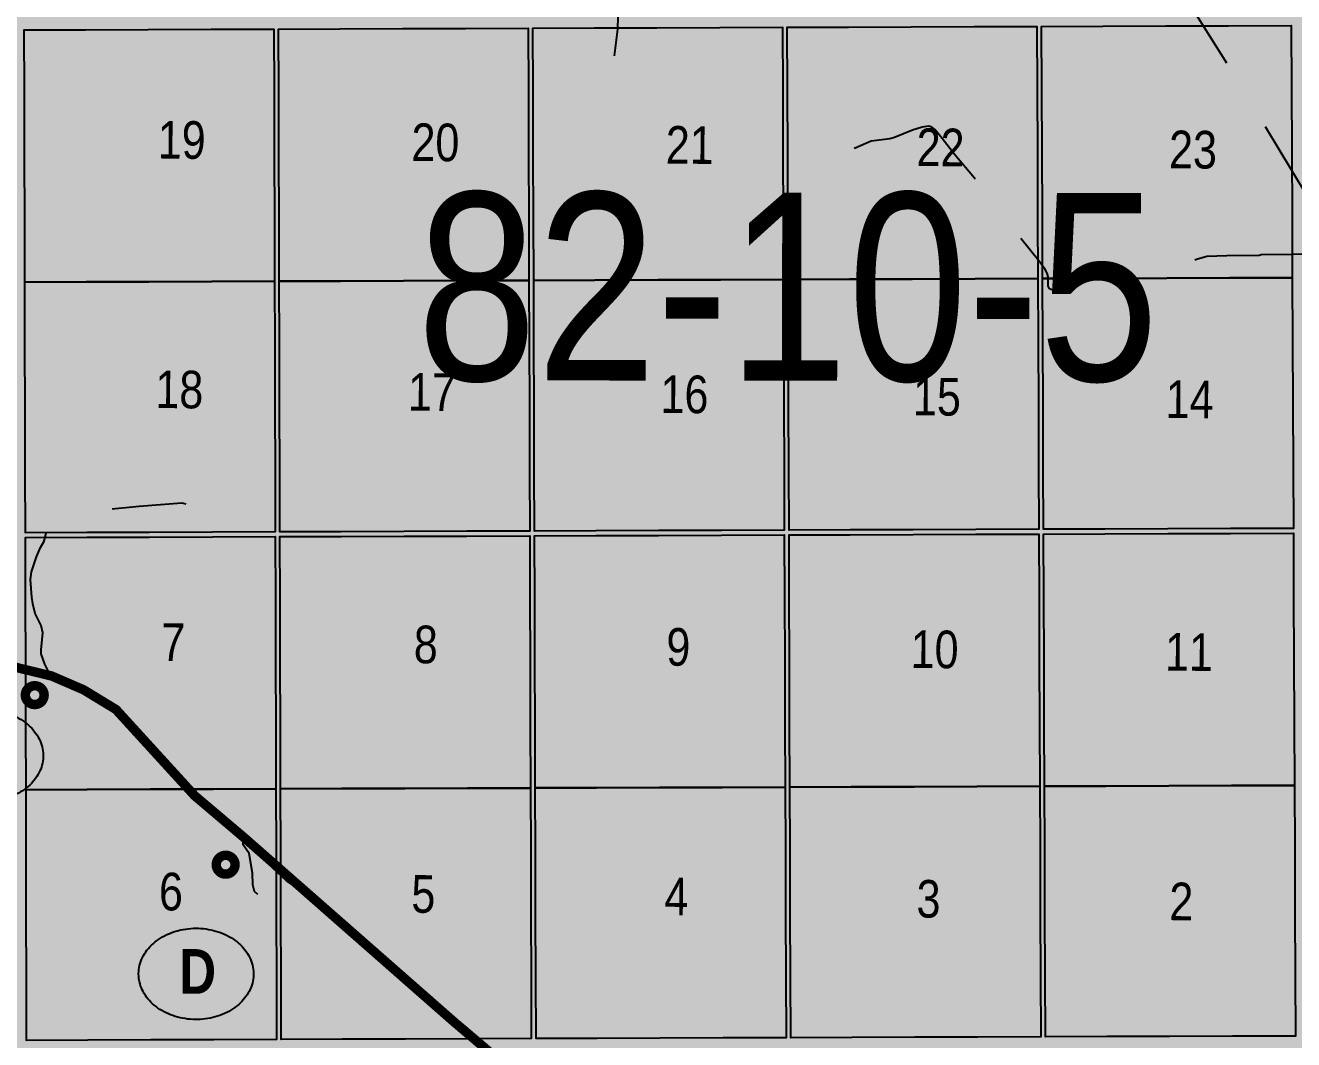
# Model space of a CAD drawing. Extents: x 560272 to 568164, y 6204780 to 6214217.
# Drawn here: x 566211.8 to 566481, y 6210021.9 to 6210237.2 of the extents above; entities that cross this region are included whole.
import ezdxf
from ezdxf.enums import TextEntityAlignment as Align

# ---------------------------------------------------------------- set-up
doc = ezdxf.new("R2010")
doc.units = 0
doc.header["$LTSCALE"] = 5
doc.linetypes.add('DASHED2', pattern=[9.525, 6.35, -3.175])
for name, color, linetype in [('CG-NOTES', 7, 'Continuous'), ('Quarters', 8, 'Continuous'), ('RoadSeg', 57, 'DASHED2'), ('ROUTE-MAP-ROUTE', 90, 'Continuous'), ('T-WATER-H', 133, 'Continuous')]:
    doc.layers.add(name, color=color, linetype=linetype)
doc.layers.add('ROUTE-MAP-BACKGROUND-H', color=7, linetype='Continuous', true_color=0xf0ebff)
doc.styles.add('120', font='ARIALN.TTF', dxfattribs={"height": 13})
doc.styles.add('BOLD', font='ARIALNB.TTF')

# ---------------------------------------------------------------- blocks, each defined once
blk = doc.blocks.new('AA')
at = {"const_width": 4}
blk.add_lwpolyline([(-1, 0, 1), (1, 0, 1)], format="xyb", close=True, dxfattribs=at)
blk.add_circle((0, 0), 2)
blk = doc.blocks.new('Route_Letters')
h = blk.add_hatch(color=255)
h.dxf.hatch_style = 1
edge = h.paths.add_edge_path()
edge.add_ellipse((-0.12, 0.46), major_axis=(-11.97, 0), ratio=0.789318, start_angle=0, end_angle=360)
at = {"color": 5}
blk.add_open_spline([(-12.34, 0.46), (-12.34, -0.25), (-12.24, -0.97), (-11.72, -2.79), (-11.14, -3.88), (-9.56, -5.81), (-8.54, -6.66), (-6.22, -8.02), (-4.9, -8.54), (-2.12, -9.17), (-0.66, -9.3), (2.22, -9.13), (3.64, -8.84), (6.27, -7.89), (7.48, -7.22), (9.54, -5.6), (10.38, -4.64), (11.6, -2.54), (11.97, -1.4), (12.18, 0.91), (12.02, 2.08), (11.2, 4.3), (10.54, 5.35), (8.8, 7.2), (7.72, 7.99), (5.29, 9.24), (3.93, 9.68), (1.11, 10.18), (-0.35, 10.23), (-3.22, 9.91), (-4.61, 9.55), (-7.16, 8.47), (-8.32, 7.75), (-10.24, 6.02), (-11, 5.02), (-12.05, 2.86), (-12.32, 1.7), (-12.34, 0.52), (-12.34, 0.49), (-12.34, 0.46)], degree=3, knots=[0, 0, 0, 0, 0.219529, 0.219529, 0.575727, 0.575727, 0.931924, 0.931924, 1.288121, 1.288121, 1.644318, 1.644318, 2.000515, 2.000515, 2.356712, 2.356712, 2.712909, 2.712909, 3.069107, 3.069107, 3.425304, 3.425304, 3.781501, 3.781501, 4.137698, 4.137698, 4.493895, 4.493895, 4.850092, 4.850092, 5.20629, 5.20629, 5.562487, 5.562487, 5.918684, 5.918684, 6.274881, 6.274881, 6.283185, 6.283185, 6.283185, 6.283185], dxfattribs=at)
at = {"color": 14, "style": 'BOLD'}
blk.add_attdef('A', text='', height=9.5, dxfattribs=at).set_placement((0.22, 0.98), align=Align.MIDDLE)

msp = doc.modelspace()

# ---------------------------------------------------------------- hatches: boundary and pattern name
at = {"layer": 'ROUTE-MAP-BACKGROUND-H'}
h = msp.add_hatch(color=256, dxfattribs=at)
h.dxf.hatch_style = 1
h.paths.add_polyline_path([(565237.99, 6210345.866), (566535.85, 6210345.729), (566539.103, 6209697.377), (565234.412, 6209697.744)])
at = {"layer": 'T-WATER-H'}
h = msp.add_hatch(color=256, dxfattribs=at)
h.dxf.hatch_style = 1
h.paths.add_polyline_path([(566228.07, 6210236.281), (566228.593, 6210235.906), (566229.413, 6210235.293), (566229.934, 6210234.718), (566231.082, 6210233.866), (566231.313, 6210233.762), (566231.774, 6210233.554), (566232.955, 6210232.701), (566233.417, 6210232.493), (566234.297, 6210231.579), (566234.882, 6210230.837), (566235.567, 6210230.126), (566235.989, 6210229.586), (566236.829, 6210228.307), (566236.919, 6210227.774), (566237.047, 6210227.505), (566237.172, 6210227.038), (566237.222, 6210226.172), (566237.4, 6210225.005), (566237.852, 6210223.722), (566238.095, 6210223.031), (566238.258, 6210222.862), (566238.448, 6210222.393), (566238.868, 6210221.72), (566239.353, 6210220.98), (566239.598, 6210219.845), (566239.818, 6210219.176), (566239.841, 6210218.611), (566239.706, 6210216.718), (566239.459, 6210215.747), (566239.337, 6210215.483), (566238.871, 6210214.476), (566238.564, 6210214.049), (566237.877, 6210213.532), (566237.05, 6210213.08), (566236.519, 6210213.09), (566235.295, 6210213.412), (566233.932, 6210213.437), (566233.463, 6210213.246), (566232.231, 6210213.136), (566231.794, 6210212.878), (566230.782, 6210212.066), (566230.001, 6210211.183), (566229.349, 6210210.098), (566228.98, 6210209.522), (566227.845, 6210207.865), (566227.67, 6210207.37), (566226.852, 6210206.288), (566226.278, 6210205.833), (566225.574, 6210205.513), (566225.068, 6210205.124), (566224.862, 6210204.762), (566223.216, 6210203.828), (566222.75, 6210203.77), (566222.352, 6210203.844), (566221.991, 6210204.084), (566221.73, 6210204.355), (566221.334, 6210204.495), (566218.967, 6210204.173), (566218.237, 6210204.22), (566217.939, 6210204.292), (566217.638, 6210204.164), (566217.467, 6210203.935), (566217.397, 6210203.737), (566217.239, 6210202.41), (566217.396, 6210201.875), (566218.076, 6210200.898), (566218.271, 6210200.695), (566218.529, 6210200.258), (566218.623, 6210199.957), (566218.582, 6210199.526), (566218.668, 6210198.793), (566220.726, 6210196.827), (566221.66, 6210195.214), (566222.153, 6210193.11), (566222.16, 6210191.714), (566221.895, 6210189.923), (566221.402, 6210188.47), (566221.364, 6210188.205), (566221.026, 6210187.912), (566220.92, 6210187.581), (566221.274, 6210186.943), (566221.336, 6210186.676), (566221.3, 6210186.544), (566220.549, 6210185.494), (566219.472, 6210184.782), (566218.931, 6210184.26), (566218.608, 6210182.97), (566218.437, 6210182.74), (566218.369, 6210182.723), (566216.567, 6210182.276), (566214.96, 6210181.641), (566213.393, 6210181.437), (566212.428, 6210181.389), (566211.618, 6210181.458), (566211.433, 6210181.474), (566211.032, 6210181.381), (566210.898, 6210181.317), (566210.883, 6210180.486), (566211.322, 6210179.115), (566211.624, 6210178.692), (566211.97, 6210178.206), (566211.965, 6210177.907), (566212.477, 6210176.833), (566212.428, 6210176.003), (566212.289, 6210175.64), (566211.847, 6210175.15), (566211.632, 6210175.019), (566211.209, 6210174.762), (566210.941, 6210174.668), (566210.63, 6210174.657), (566209.644, 6210174.625), (566209.574, 6210174.46), (566209.829, 6210173.89), (566210.475, 6210172.848), (566210.634, 6210172.535), (566211.311, 6210171.303), (566211.434, 6210170.769), (566211.643, 6210170.464), (566211.757, 6210170.298), (566212.105, 6210169.327), (566212.396, 6210168.889), (566212.677, 6210167.887), (566212.996, 6210167.183), (566214.479, 6210164.662), (566214.733, 6210164.059), (566214.695, 6210163.794), (566214.627, 6210163.695), (566213.988, 6210163.308), (566213.577, 6210162.651), (566212.387, 6210161.21), (566211.666, 6210160.112), (566211.563, 6210159.796), (566211.589, 6210159.397), (566211.668, 6210159.254), (566211.814, 6210158.993), (566212.499, 6210158.283), (566212.725, 6210157.946), (566212.715, 6210157.381), (566212.576, 6210157.084), (566212.168, 6210156.56), (566211.899, 6210156.399), (566211.675, 6210156.222), (566211.325, 6210155.944), (566211.025, 6210155.883), (566210.672, 6210156.09), (566209.282, 6210156.913), (566207.773, 6210158.004), (566207.054, 6210158.683), (566206.96, 6210158.984), (566206.976, 6210159.814), (566206.819, 6210160.316), (566206.3, 6210161.024), (566205.709, 6210161.434), (566204.586, 6210161.82), (566203.923, 6210161.899), (566203.351, 6210161.544), (566203.148, 6210161.348), (566203.076, 6210161.083), (566203.098, 6210160.451), (566203.314, 6210159.55), (566203.63, 6210158.646), (566203.791, 6210158.377), (566204.679, 6210157.895), (566205.499, 6210157.249), (566205.796, 6210157.143), (566206.349, 6210156.502), (566206.374, 6210156.069), (566206.384, 6210155.928), (566206.401, 6210155.703), (566206.814, 6210154.698), (566207.031, 6210153.829), (566207.551, 6210153.188), (566208.144, 6210152.911), (566208.94, 6210152.83), (566209.607, 6210152.917), (566210.147, 6210153.34), (566210.448, 6210153.467), (566210.678, 6210153.488), (566210.748, 6210153.495), (566211.37, 6210152.984), (566211.683, 6210152.616), (566212.086, 6210152.173), (566212.059, 6210150.678), (566211.689, 6210150.102), (566211.511, 6210149.824), (566211.21, 6210149.763), (566210.686, 6210149.905), (566209.651, 6210149.925), (566208.368, 6210148.851), (566208.057, 6210148.225), (566207.555, 6210148.035), (566207.454, 6210147.937), (566207.415, 6210147.672), (566207.247, 6210147.542), (566205.881, 6210147.401), (566204.615, 6210147.258), (566200.591, 6210147.167), (566199.655, 6210146.885), (566199.516, 6210146.522), (566199.078, 6210146.231), (566198.642, 6210146.039), (566198.111, 6210146.049), (566197.876, 6210145.954), (566197.674, 6210145.791), (566197.671, 6210145.625), (566197.765, 6210145.357), (566198.157, 6210144.951), (566199.246, 6210144.532), (566199.443, 6210144.396), (566199.506, 6210144.195), (566199.501, 6210143.962), (566199.628, 6210143.627), (566199.951, 6210143.09), (566200.002, 6210142.291), (566199.347, 6210141.04), (566198.976, 6210140.747), (566198.307, 6210140.527), (566198.138, 6210140.364), (566198, 6210140.1), (566197.915, 6210139.105), (566197.933, 6210138.24), (566197.862, 6210138.009), (566197.885, 6210137.476), (566198.014, 6210137.274), (566198.077, 6210137.041), (566198.072, 6210136.775), (566198.329, 6210136.305), (566198.774, 6210135.199), (566199.649, 6210133.986), (566199.935, 6210133.283), (566200.021, 6210132.55), (566200.278, 6210132.046), (566200.99, 6210131.003), (566201.67, 6210130.059), (566201.934, 6210129.921), (566202.332, 6210129.881), (566202.746, 6210129.496), (566202.917, 6210129.139), (566203.012, 6210128.493), (566203.045, 6210127.108), (566202.398, 6210124.461), (566201.886, 6210123.739), (566200.908, 6210123.026), (566200.573, 6210122.866), (566200.173, 6210122.806), (566199.143, 6210122.859), (566198.618, 6210123.234), (566198.196, 6210123.741), (566198.036, 6210124.076), (566197.975, 6210124.376), (566197.929, 6210125.508), (566197.671, 6210125.911), (566197.476, 6210126.148), (566196.985, 6210126.556), (566196.175, 6210127.734), (566195.913, 6210127.938), (566195.35, 6210128.049), (566194.518, 6210127.998), (566194.25, 6210127.87), (566194.046, 6210127.607), (566193.412, 6210127.486), (566192.939, 6210127.096), (566192.53, 6210126.572), (566192.321, 6210126.01), (566192.05, 6210125.783), (566191.146, 6210125.434), (566190.641, 6210125.044), (566190.373, 6210124.949), (566190.077, 6210125.154), (566189.655, 6210125.661), (566189.495, 6210126.029), (566189.468, 6210126.329), (566189.373, 6210126.597), (566188.985, 6210127.169), (566188.527, 6210127.61), (566188.108, 6210128.282), (566187.936, 6210128.47), (566187.489, 6210128.959), (566187.259, 6210129.129), (566186.697, 6210129.306), (566186.028, 6210129.086), (566185.031, 6210129.104), (566184.735, 6210129.243), (566184.54, 6210129.468), (566184.182, 6210129.884), (566184.052, 6210130.003), (566184.046, 6210130.008), (566183.395, 6210130.497), (566183.167, 6210130.734), (566182.945, 6210131.304), (566182.884, 6210131.604), (566182.562, 6210132.175), (566182.073, 6210132.683), (566181.855, 6210133.485), (566181.861, 6210133.817), (566181.767, 6210134.118), (566181.377, 6210134.591), (566180.364, 6210135.573), (566179.879, 6210136.28), (566179.129, 6210137.059), (566178.079, 6210137.843), (566176.334, 6210138.74), (566175.378, 6210139.156), (566174.622, 6210139.602), (566173.302, 6210140.126), (566172.903, 6210140.133), (566172.236, 6210140.012), (566171.271, 6210139.997), (566170.941, 6210140.103), (566170.576, 6210140.176), (566169.845, 6210140.189), (566169.31, 6210140.033), (566169.075, 6210139.871), (566168.54, 6210139.715), (566168.307, 6210139.719), (566167.882, 6210140.093), (566167.389, 6210140.401), (566167.03, 6210140.773), (566166.734, 6210140.945), (566166.138, 6210141.056), (566165.347, 6210141.403), (566164.758, 6210141.945), (566164.161, 6210142.023), (566163.065, 6210142.043), (566162.831, 6210141.981), (566162.694, 6210141.784), (566162.689, 6210141.485), (566163.331, 6210140.276), (566163.61, 6210139.174), (566163.549, 6210137.679), (566163.437, 6210137.016), (566163.126, 6210136.39), (566162.684, 6210135.867), (566161.875, 6210135.283), (566161.639, 6210135.088), (566161.469, 6210134.859), (566160.39, 6210134.047), (566159.881, 6210133.525), (566159.545, 6210133.298), (566159.409, 6210133.135), (566158.767, 6210132.581), (566158.258, 6210132.026), (566157.691, 6210131.629), (566157.249, 6210131.379), (566157.012, 6210131.151), (566156.907, 6210130.887), (566156.69, 6210130.655), (566156.13, 6210130.236), (566155.869, 6210129.424), (566155.74, 6210128.914), (566155.935, 6210128.678), (566156.256, 6210128.421), (566156.695, 6210128.071), (566156.787, 6210127.997), (566157.01, 6210127.461), (566157.037, 6210127.161), (566156.697, 6210126.591), (566156.488, 6210126.241), (566156.395, 6210124.78), (566156.099, 6210124.951), (566156.072, 6210125.284), (566155.975, 6210125.452), (566155.951, 6210125.951), (566156.023, 6210126.216), (566156.33, 6210126.642), (566156.334, 6210126.875), (566155.746, 6210127.451), (566155.184, 6210127.594), (566154.592, 6210127.971), (566154.398, 6210128.241), (566154.339, 6210128.419), (566154.015, 6210129.422), (566153.991, 6210129.611), (566154.168, 6210130.173), (566154.305, 6210130.403), (566154.447, 6210130.899), (566154.682, 6210131.028), (566155.813, 6210131.04), (566156.348, 6210131.23), (566156.688, 6210131.598), (566157.689, 6210132.632), (566158.487, 6210133.617), (566159.264, 6210134.268), (566159.573, 6210134.794), (566159.981, 6210135.285), (566160.651, 6210135.572), (566161.19, 6210135.994), (566161.362, 6210136.257), (566161.951, 6210137.543), (566162.024, 6210137.907), (566161.759, 6210139.773), (566161.631, 6210140.008), (566160.619, 6210141.024), (566160.3, 6210141.762), (566160.147, 6210142.463), (566159.769, 6210143.6), (566159.856, 6210144.729), (566160.069, 6210145.456), (566160.485, 6210146.346), (566160.836, 6210147.37), (566161.282, 6210148.093), (566161.593, 6210148.752), (566162.02, 6210150.241), (566162.47, 6210151.196), (566162.685, 6210152.057), (566163.232, 6210152.878), (566163.682, 6210153.833), (566164.366, 6210154.885), (566164.57, 6210155.114), (566164.914, 6210155.706), (566165.079, 6210155.865), (566165.32, 6210156.097), (566165.763, 6210156.687), (566165.902, 6210157.017), (566166.173, 6210157.278), (566166.744, 6210157.633), (566168.607, 6210159.494), (566169.015, 6210159.985), (566169.523, 6210160.441), (566170.495, 6210160.889), (566170.827, 6210160.882), (566171.129, 6210161.043), (566171.4, 6210161.271), (566172.894, 6210163.005), (566173.239, 6210163.664), (566173.49, 6210164.623), (566174.073, 6210165.61), (566174.221, 6210166.438), (566174.499, 6210167.064), (566175.146, 6210167.917), (566175.586, 6210168.308), (566175.928, 6210168.866), (566176.21, 6210169.692), (566176.684, 6210170.182), (566177.258, 6210170.67), (566178.264, 6210171.117), (566178.869, 6210171.472), (566180.108, 6210171.947), (566180.906, 6210171.966), (566182.826, 6210171.531), (566183.784, 6210171.214), (566183.96, 6210171.233), (566184.755, 6210171.562), (566184.985, 6210171.458), (566185.284, 6210171.419), (566185.585, 6210171.513), (566185.822, 6210171.742), (566186.038, 6210172.635), (566186.964, 6210174.181), (566186.971, 6210174.579), (566187.042, 6210174.811), (566187.512, 6210175.068), (566188.052, 6210175.49), (566188.893, 6210176.04), (566189.367, 6210176.497), (566189.939, 6210176.852), (566190.921, 6210177.831), (566191.197, 6210178.358), (566191.842, 6210179.11), (566192.184, 6210179.636), (566192.521, 6210179.862), (566193.59, 6210180.142), (566194.322, 6210180.161), (566194.885, 6210180.051), (566195.616, 6210180.038), (566196.448, 6210180.122), (566197.252, 6210180.44), (566198.655, 6210180.813), (566199.492, 6210181.096), (566200.899, 6210181.702), (566201.041, 6210182.165), (566201.494, 6210182.683), (566201.753, 6210182.949), (566202.19, 6210183.207), (566202.966, 6210183.791), (566203.603, 6210184.112), (566204.92, 6210185.218), (566205.59, 6210185.471), (566206.465, 6210186.054), (566207.076, 6210186.74), (566207.615, 6210187.129), (566209.184, 6210187.466), (566209.686, 6210187.689), (566209.931, 6210188.317), (566210.407, 6210188.906), (566210.597, 6210189.029), (566211.599, 6210189.678), (566211.854, 6210189.843), (566212.565, 6210190.562), (566212.668, 6210190.726), (566212.694, 6210192.122), (566212.158, 6210193.694), (566211.588, 6210194.524), (566211.187, 6210195.108), (566210.582, 6210195.678), (566209.782, 6210196.431), (566209.002, 6210197.409), (566208.594, 6210198.68), (566208.308, 6210201.212), (566207.994, 6210202.215), (566207.576, 6210202.988), (566207.617, 6210203.386), (566207.524, 6210203.753), (566207.33, 6210204.056), (566206.146, 6210204.71), (566205.755, 6210205.149), (566205.561, 6210205.452), (566204.937, 6210205.862), (566204.31, 6210206.107), (566203.983, 6210206.412), (566203.065, 6210207.094), (566202.075, 6210207.478), (566201.744, 6210207.584), (566200.825, 6210208.199), (566199.803, 6210208.683), (566199.542, 6210208.921), (566199.211, 6210208.993), (566198.512, 6210208.973), (566197.643, 6210208.723), (566197.377, 6210208.695), (566197.176, 6210208.599), (566197.139, 6210208.433), (566197.302, 6210208.264), (566197.5, 6210208.161), (566197.597, 6210208.026), (566197.462, 6210207.895), (566196.894, 6210207.74), (566196.364, 6210207.849), (566195.894, 6210207.592), (566195.432, 6210207.8), (566194.349, 6210208.552), (566194.118, 6210208.656), (566193.483, 6210208.468), (566192.917, 6210208.412), (566192.653, 6210208.516), (566192.391, 6210208.721), (566192.069, 6210209.259), (566192.043, 6210209.43), (566191.921, 6210210.259), (566191.632, 6210210.796), (566190.553, 6210211.78), (566190.391, 6210212.016), (566190.397, 6210212.348), (566190.778, 6210213.172), (566190.85, 6210213.47), (566190.822, 6210213.736), (566190.278, 6210214.91), (566190.217, 6210215.177), (566190.34, 6210215.634), (566190.356, 6210215.77), (566190.559, 6210215.933), (566190.724, 6210215.863), (566190.839, 6210215.635), (566191.086, 6210215.46), (566191.319, 6210215.456), (566191.418, 6210215.505), (566191.687, 6210215.637), (566192.23, 6210216.4), (566192.737, 6210216.89), (566192.842, 6210217.187), (566193.254, 6210217.877), (566193.292, 6210218.143), (566193.203, 6210218.709), (566193.223, 6210219.773), (566193.009, 6210220.774), (566192.987, 6210221.373), (566193.092, 6210221.703), (566193.099, 6210222.036), (566192.926, 6210223.468), (566192.839, 6210224.168), (566192.454, 6210224.907), (566192.193, 6210225.211), (566192, 6210225.547), (566191.715, 6210226.317), (566191.166, 6210227.158), (566190.782, 6210227.996), (566190.393, 6210228.502), (566190.332, 6210228.802), (566190.51, 6210229.431), (566190.682, 6210229.76), (566190.965, 6210230.685), (566191.203, 6210230.98), (566192.182, 6210231.793), (566192.59, 6210232.251), (566193.098, 6210232.774), (566193.703, 6210233.128), (566194.935, 6210233.238), (566195.638, 6210233.491), (566196.41, 6210233.909), (566196.744, 6210234.003), (566198.385, 6210234.637), (566199.253, 6210234.854), (566200.485, 6210234.964), (566200.948, 6210234.822), (566201.54, 6210234.479), (566201.87, 6210234.34), (566202.235, 6210234.3), (566202.803, 6210234.456), (566203.668, 6210234.473), (566204.168, 6210234.563), (566204.743, 6210235.118), (566205.343, 6210235.206), (566206.215, 6210235.589), (566206.486, 6210235.85), (566206.959, 6210236.215), (566206.991, 6210236.24), (566207.972, 6210237.152), (566208.016, 6210237.22), (566208.143, 6210237.415), (566208.215, 6210237.713), (566208.261, 6210238.377), (566208.167, 6210238.711), (566207.326, 6210239.924), (566207.095, 6210240.028), (566206.828, 6210239.966), (566206.532, 6210240.171), (566206.143, 6210240.677), (566206.017, 6210241.045), (566205.707, 6210242.248), (566205.693, 6210243.312), (566205.8, 6210243.675), (566205.806, 6210244.008), (566205.646, 6210244.343), (566205.552, 6210244.677), (566205.736, 6210245.605), (566205.818, 6210246.467), (566205.692, 6210246.836), (566205.665, 6210247.202), (566205.813, 6210247.997), (566206.16, 6210248.755), (566206.536, 6210249.346), (566207.112, 6210249.934), (566207.72, 6210250.455), (566208.263, 6210251.01), (566208.666, 6210251.235), (566209.205, 6210251.657), (566209.507, 6210251.785), (566209.873, 6210251.811), (566210.24, 6210251.904), (566210.453, 6210252.04), (566210.543, 6210252.098), (566210.874, 6210251.992), (566211.457, 6210251.496), (566211.594, 6210251.38), (566212.705, 6210250.363), (566213.034, 6210250.157), (566214.024, 6210249.773), (566214.552, 6210249.564), (566215.25, 6210249.551), (566215.647, 6210249.477), (566216.174, 6210249.201), (566216.928, 6210248.622), (566219.293, 6210247.082), (566219.916, 6210246.639), (566220.046, 6210246.47), (566220.508, 6210246.262), (566220.737, 6210246.092), (566221.199, 6210245.884), (566221.689, 6210245.409), (566221.911, 6210244.873), (566222.237, 6210244.501), (566222.428, 6210244.032), (566222.944, 6210243.192), (566223.229, 6210242.422), (566223.67, 6210241.117), (566223.928, 6210240.68), (566224.085, 6210240.179), (566224.729, 6210239.036), (566225.117, 6210238.464), (566225.905, 6210237.918), (566226.493, 6210237.408), (566226.673, 6210237.28)])
h = msp.add_hatch(color=256, dxfattribs=at)
h.dxf.hatch_style = 1
h.paths.add_polyline_path([(566344.123, 6210146.637), (566343.981, 6210146.141), (566343.296, 6210145.09), (566342.689, 6210144.602), (566342.253, 6210144.411), (566341.489, 6210144.425), (566340.563, 6210144.675), (566339.938, 6210145.052), (566339.274, 6210145.065), (566338.773, 6210144.974), (566338.335, 6210144.65), (566337.996, 6210144.29), (566337.617, 6210143.599), (566337.502, 6210142.77), (566337.524, 6210142.138), (566337.782, 6210141.701), (566337.905, 6210141.167), (566337.755, 6210140.272), (566337.618, 6210140.042), (566337.415, 6210139.846), (566336.947, 6210139.722), (566335.917, 6210139.741), (566335.59, 6210140.046), (566335.142, 6210140.986), (566335.054, 6210141.586), (566334.803, 6210142.388), (566334.854, 6210143.351), (566334.963, 6210143.848), (566335.135, 6210144.177), (566335.244, 6210144.674), (566336.13, 6210145.854), (566337.173, 6210146.5), (566337.672, 6210146.557), (566337.975, 6210146.751), (566338.612, 6210147.038), (566340.345, 6210147.272), (566340.849, 6210147.562), (566341.261, 6210148.253), (566341.669, 6210148.777), (566341.983, 6210149.536), (566342.129, 6210150.264), (566342.188, 6210151.66), (566342.133, 6210152.259), (566341.937, 6210152.462), (566341.739, 6210152.532), (566341.473, 6210152.537), (566340.606, 6210152.387), (566340.336, 6210152.159), (566340.194, 6210151.696), (566339.994, 6210149.872), (566339.891, 6210149.674), (566339.589, 6210149.547), (566337.328, 6210149.489), (566336.349, 6210148.709), (566335.945, 6210148.417), (566334.675, 6210148.075), (566333.742, 6210147.96), (566329.986, 6210147.963), (566329.09, 6210148.046), (566328.257, 6210147.928), (566327.622, 6210147.74), (566327.185, 6210147.483), (566326.272, 6210146.635), (566325.862, 6210146.044), (566325.086, 6210145.427), (566324.779, 6210145.034), (566324.499, 6210146.036), (566324.383, 6210146.969), (566324.125, 6210147.406), (566322.721, 6210148.762), (566322.429, 6210149.133), (566322.001, 6210149.407), (566321.54, 6210149.615), (566321.147, 6210149.921), (566320.761, 6210150.627), (566320.608, 6210151.328), (566320.627, 6210152.358), (566320.869, 6210152.885), (566321.012, 6210153.415), (566322.205, 6210154.988), (566323.415, 6210156.323), (566323.97, 6210156.95), (566324.916, 6210157.764), (566325.762, 6210158.613), (566326.414, 6210159.698), (566326.556, 6210160.194), (566326.929, 6210160.552), (566327.169, 6210160.98), (566327.316, 6210161.709), (566327.559, 6210162.269), (566328.277, 6210163.32), (566328.784, 6210163.809), (566329.502, 6210164.86), (566330.315, 6210165.676), (566330.456, 6210166.139), (566330.471, 6210166.903), (566330.05, 6210167.542), (566329.864, 6210168.277), (566329.783, 6210169.276), (566329.778, 6210170.772), (566329.988, 6210171.367), (566330.126, 6210171.63), (566330.804, 6210172.316), (566331.241, 6210172.574), (566331.708, 6210172.698), (566332.374, 6210172.719), (566332.575, 6210172.815), (566332.812, 6210173.043), (566333.053, 6210173.504), (566333.35, 6210175.194), (566333.597, 6210175.954), (566333.969, 6210176.313), (566334.707, 6210176.632), (566335.273, 6210176.688), (566335.936, 6210176.609), (566338.019, 6210175.972), (566338.445, 6210175.665), (566339.456, 6210174.616), (566340.765, 6210173.494), (566342.061, 6210173.47), (566342.863, 6210173.688), (566343.161, 6210173.649), (566343.487, 6210173.278), (566344.376, 6210172.829), (566344.708, 6210172.823), (566346.014, 6210173.147), (566346.229, 6210173.192), (566346.497, 6210173.247), (566346.765, 6210173.379), (566347.856, 6210173.915), (566348.056, 6210173.944), (566349.018, 6210173.86), (566349.219, 6210173.923), (566350.199, 6210174.769), (566350.603, 6210175.027), (566351.37, 6210175.179), (566352.101, 6210175.166), (566352.99, 6210174.717), (566353.587, 6210174.606), (566354.493, 6210175.088), (566354.994, 6210175.212), (566355.991, 6210175.193), (566356.222, 6210175.056), (566356.807, 6210174.381), (566358.334, 6210172.424), (566359.203, 6210170.879), (566359.55, 6210169.908), (566359.602, 6210169.109), (566359.39, 6210168.448), (566358.979, 6210167.791), (566358.771, 6210167.33), (566358.224, 6210166.542), (566357.983, 6210166.081), (566357.77, 6210165.353), (566357.659, 6210164.757), (566357.522, 6210164.494), (566357.484, 6210164.262), (566357.347, 6210164.032), (566357.144, 6210163.869), (566356.872, 6210163.508), (566355.561, 6210162.735), (566355.292, 6210162.607), (566354.791, 6210162.483), (566354.484, 6210162.057), (566353.729, 6210160.774), (566353.554, 6210160.279), (566353.079, 6210159.755), (566352.499, 6210158.968), (566351.891, 6210158.481), (566351.188, 6210158.195), (566350.581, 6210157.741), (566350.307, 6210157.313), (566350.303, 6210157.081), (566350.499, 6210156.878), (566351.226, 6210156.665), (566351.526, 6210156.726), (566352.029, 6210156.949), (566352.401, 6210157.308), (566352.871, 6210157.532), (566353.007, 6210157.696), (566353.243, 6210157.858), (566353.679, 6210158.049), (566354.149, 6210158.339), (566355.557, 6210158.945), (566356.058, 6210159.102), (566356.857, 6210159.12), (566357.219, 6210158.947), (566357.579, 6210158.608), (566358.129, 6210157.8), (566358.192, 6210157.6), (566358.17, 6210156.442), (566358.148, 6210155.273), (566358.044, 6210155.009), (566357.464, 6210154.222), (566356.354, 6210153.545), (566354.817, 6210153.108), (566354.412, 6210152.783), (566354.166, 6210152.089), (566353.892, 6210151.662), (566353.657, 6210151.5), (566353.188, 6210151.309), (566352.751, 6210151.051), (566351.383, 6210150.778), (566349.552, 6210150.678), (566348.851, 6210150.525), (566348.147, 6210150.206), (566347.541, 6210149.785), (566347.202, 6210149.425), (566346.808, 6210148.796), (566346.575, 6210148.595), (566346.305, 6210148.391), (566346.094, 6210148.231), (566345.878, 6210148.067), (566345.375, 6210147.844), (566345.14, 6210147.682), (566344.906, 6210147.62), (566344.703, 6210147.457)])
h = msp.add_hatch(color=256, dxfattribs=at)
h.dxf.hatch_style = 1
h.paths.add_polyline_path([(566268.325, 6210114.098), (566269.159, 6210114.249), (566270.436, 6210115.023), (566270.945, 6210115.545), (566271.413, 6210115.736), (566271.649, 6210115.898), (566272.351, 6210116.118), (566272.691, 6210116.51), (566272.831, 6210116.873), (566272.913, 6210117.736), (566272.559, 6210120.136), (566272.582, 6210121.399), (566272.998, 6210122.322), (566273.546, 6210123.177), (566273.618, 6210123.475), (566273.666, 6210124.272), (566273.557, 6210125.57), (566273.171, 6210126.275), (566272.744, 6210126.549), (566272.418, 6210126.888), (566272.323, 6210127.155), (566272.341, 6210128.086), (566272.663, 6210128.717), (566273.098, 6210129.722), (566273.412, 6210130.293), (566273.555, 6210130.823), (566273.535, 6210131.554), (566273.26, 6210132.856), (566272.74, 6210133.497), (566272.554, 6210134.199), (566272.269, 6210134.969), (566272.248, 6210135.634), (566271.869, 6210135.841), (566271.253, 6210135.752), (566269.656, 6210135.682), (566268.917, 6210135.297), (566268.417, 6210135.206), (566266.823, 6210135.269), (566265.753, 6210135.958), (566264.748, 6210136.775), (566264.461, 6210137.008), (566264.232, 6210137.179), (566263.58, 6210137.889), (566263.322, 6210138.326), (566262.962, 6210138.599), (566262.331, 6210138.643), (566261.497, 6210138.493), (566261.262, 6210138.364), (566261.126, 6210138.2), (566261.048, 6210137.603), (566260.944, 6210137.339), (566260.775, 6210137.21), (566260.507, 6210137.115), (566259.842, 6210137.094), (566259.674, 6210136.997), (566259.537, 6210136.767), (566259.667, 6210136.632), (566259.964, 6210136.493), (566260.527, 6210136.383), (566260.887, 6210136.077), (566260.976, 6210135.51), (566261.107, 6210135.375), (566261.37, 6210135.237), (566262.034, 6210135.192), (566262.429, 6210134.952), (566262.72, 6210134.547), (566262.816, 6210134.313), (566262.898, 6210133.38), (566263.083, 6210132.579), (566263.245, 6210132.343), (566263.408, 6210132.207), (566264.761, 6210131.77), (566265.765, 6210131.732), (566266.026, 6210131.727), (566267.163, 6210132.138), (566267.662, 6210132.129), (566268.355, 6210131.883), (566268.945, 6210131.407), (566269.237, 6210131.002), (566269.2, 6210130.804), (566269.029, 6210130.541), (566268.624, 6210130.216), (566268.188, 6210130.024), (566267.522, 6210129.97), (566266.892, 6210130.048), (566266.431, 6210130.29), (566265.768, 6210130.499), (566264.764, 6210130.483), (566263.908, 6210130.469), (566262.64, 6210130.194), (566261.983, 6210129.684), (566261.395, 6210129.419), (566261.16, 6210129.257), (566260.642, 6210128.676), (566260.156, 6210127.115), (566260.114, 6210124.855), (566260.173, 6210124.455), (566260.065, 6210123.991), (566259.506, 6210122.572), (566258.927, 6210121.818), (566258.522, 6210121.46), (566257.282, 6210120.951), (566256.845, 6210120.66), (566256.741, 6210120.463), (566256.632, 6210119.966), (566256.124, 6210119.41), (566255.718, 6210119.052), (566255.517, 6210118.956), (566254.852, 6210118.968), (566253.556, 6210118.959), (566253.288, 6210118.864), (566253.119, 6210118.701), (566252.976, 6210118.205), (566252.803, 6210117.843), (566252.699, 6210114.022), (566251.887, 6210113.239), (566250.909, 6210112.459), (566247.787, 6210109.026), (566247.552, 6210108.897), (566246.423, 6210108.985), (566245.721, 6210108.765), (566244.879, 6210108.182), (566244.168, 6210107.497), (566243.523, 6210106.745), (566243.347, 6210106.249), (566242.662, 6210105.165), (566242.29, 6210104.806), (566241.722, 6210104.684), (566241.554, 6210104.587), (566241.287, 6210104.525), (566241.054, 6210104.497), (566240.283, 6210104.145), (566239.913, 6210103.886), (566239.679, 6210103.824), (566239.208, 6210103.533), (566238.305, 6210103.251), (566238.149, 6210103.247), (566236.842, 6210103.212), (566236.574, 6210103.117), (566235.629, 6210102.37), (566234.171, 6210101.823), (566233.855, 6210101.704), (566233.282, 6210101.283), (566233.176, 6210100.952), (566233.267, 6210100.452), (566233.559, 6210100.048), (566233.621, 6210099.847), (566234.042, 6210099.241), (566234.566, 6210098.799), (566234.892, 6210098.427), (566235.051, 6210098.092), (566235.168, 6210097.192), (566235.096, 6210096.927), (566234.927, 6210096.764), (566234.326, 6210096.609), (566233.362, 6210096.627), (566231.082, 6210097.334), (566230.655, 6210097.608), (566230.258, 6210097.748), (566229.094, 6210097.703), (566228.723, 6210097.411), (566228.711, 6210096.78), (566228.902, 6210096.311), (566229.227, 6210095.939), (566229.953, 6210095.626), (566230.618, 6210095.614), (566231.685, 6210095.794), (566232.122, 6210096.052), (566232.389, 6210096.146), (566234.011, 6210095.751), (566234.072, 6210095.484), (566234, 6210095.186), (566234.105, 6210093.655), (566234.233, 6210093.386), (566234.757, 6210092.944), (566235.253, 6210092.802), (566235.681, 6210092.595), (566236.659, 6210091.579), (566237.709, 6210090.829), (566238.18, 6210090.431), (566238.585, 6210089.682), (566238.782, 6210089.545), (566239.279, 6210089.436), (566239.936, 6210089.025), (566240.745, 6210087.847), (566240.936, 6210087.378), (566241.485, 6210086.47), (566241.697, 6210085.402), (566241.726, 6210085.169), (566242.011, 6210084.366), (566242.303, 6210083.995), (566242.73, 6210083.721), (566243.056, 6210083.383), (566243.376, 6210082.712), (566243.398, 6210082.113), (566243.577, 6210081.013), (566243.7, 6210080.478), (566243.862, 6210080.243), (566244.159, 6210080.137), (566244.859, 6210080.224), (566245.124, 6210080.153), (566245.288, 6210080.05), (566245.45, 6210079.814), (566245.826, 6210078.611), (566246.179, 6210077.906), (566246.729, 6210077.065), (566247.544, 6210076.218), (566248.5, 6210075.802), (566248.893, 6210075.495), (566249.354, 6210075.254), (566249.49, 6210075.113), (566250.141, 6210074.674), (566250.697, 6210074.165), (566251.716, 6210073.515), (566252.707, 6210073.197), (566253.664, 6210072.814), (566254.091, 6210072.54), (566254.85, 6210072.227), (566255.445, 6210072.05), (566256.206, 6210071.869), (566256.633, 6210071.595), (566257.393, 6210071.315), (566258.09, 6210071.269), (566258.324, 6210071.331), (566258.559, 6210071.493), (566259.711, 6210072.635), (566261.359, 6210073.669), (566262.295, 6210073.951), (566263.426, 6210074.029), (566264.06, 6210074.151), (566264.762, 6210074.37), (566264.913, 6210074.46), (566265.914, 6210075.104), (566265.972, 6210075.17), (566266.823, 6210076.161), (566267.872, 6210078.9), (566268.013, 6210081.159), (566267.778, 6210084.62), (566267.088, 6210085.065), (566266.797, 6210085.47), (566265.885, 6210086.394), (566265.426, 6210086.858), (566264.879, 6210087.285), (566264.509, 6210087.573), (566263.89, 6210088.283), (566263.437, 6210088.923), (566263.375, 6210089.157), (566262.6, 6210090.434), (566262.344, 6210090.971), (566262.221, 6210091.472), (566261.576, 6210092.548), (566260.856, 6210093.193), (566260.265, 6210093.569), (566259.221, 6210094.652), (566258.76, 6210094.893), (566258.265, 6210095.036), (566257.506, 6210095.349), (566257.441, 6210095.417), (566257.378, 6210095.65), (566257.455, 6210096.214), (566257.56, 6210096.478), (566258.434, 6210096.994), (566259.247, 6210097.843), (566259.884, 6210099.893), (566260.23, 6210100.618), (566260.339, 6210101.147), (566260.372, 6210101.913), (566260.397, 6210102.476), (566259.751, 6210105.281), (566259.696, 6210105.913), (566259.424, 6210107.381), (566259.457, 6210109.142), (566259.721, 6210110.833), (566260.138, 6210111.823), (566260.378, 6210112.217), (566260.887, 6210112.74), (566261.222, 6210112.9), (566261.719, 6210112.791), (566262.74, 6210112.306), (566264.431, 6210112.042), (566264.813, 6210112.13), (566265.232, 6210112.227), (566265.815, 6210112.584), (566267.588, 6210113.779)])

# ---------------------------------------------------------------- linework, layer by layer
at = {"layer": 'Quarters', "flags": 128}
for points in [[(566224.65, 6210182.72), (566211.649, 6210182.675), (566211.618, 6210196.056), (566211.587, 6210209.437), (566211.557, 6210222.817), (566211.526, 6210236.198), (566224.523, 6210236.243), (566237.854, 6210236.289), (566251.186, 6210236.335), (566264.517, 6210236.381), (566264.553, 6210223), (566264.588, 6210209.619), (566264.624, 6210196.238), (566264.659, 6210182.857), (566251.323, 6210182.812), (566237.987, 6210182.766)], [(566278.664, 6210182.906), (566265.663, 6210182.861), (566265.627, 6210196.242), (566265.592, 6210209.623), (566265.556, 6210223.004), (566265.521, 6210236.385), (566278.517, 6210236.43), (566291.849, 6210236.476), (566305.18, 6210236.522), (566318.512, 6210236.568), (566318.552, 6210223.187), (566318.593, 6210209.806), (566318.633, 6210196.425), (566318.674, 6210183.043), (566305.337, 6210182.998), (566292.001, 6210182.952)], [(566332.679, 6210183.092), (566319.677, 6210183.047), (566319.637, 6210196.428), (566319.596, 6210209.809), (566319.556, 6210223.19), (566319.515, 6210236.571), (566332.512, 6210236.616), (566345.844, 6210236.662), (566359.176, 6210236.708), (566372.508, 6210236.754), (566372.554, 6210223.373), (566372.599, 6210209.992), (566372.645, 6210196.611), (566372.691, 6210183.23), (566359.353, 6210183.184), (566346.016, 6210183.138)], [(566386.697, 6210183.278), (566373.694, 6210183.233), (566373.649, 6210196.614), (566373.603, 6210209.995), (566373.557, 6210223.376), (566373.512, 6210236.757), (566386.509, 6210236.802), (566399.842, 6210236.848), (566413.174, 6210236.894), (566426.506, 6210236.94), (566426.557, 6210223.559), (566426.608, 6210210.178), (566426.659, 6210196.797), (566426.709, 6210183.416), (566413.372, 6210183.37), (566400.034, 6210183.324)], [(566440.716, 6210183.464), (566427.713, 6210183.419), (566427.662, 6210196.8), (566427.611, 6210210.181), (566427.561, 6210223.562), (566427.51, 6210236.943), (566440.508, 6210236.988), (566453.84, 6210237.034), (566467.173, 6210237.08), (566480.505, 6210237.126), (566480.561, 6210223.745), (566480.617, 6210210.364), (566480.673, 6210196.983), (566480.728, 6210183.602), (566467.391, 6210183.556), (566454.053, 6210183.51)], [(566224.776, 6210129.531), (566211.77, 6210129.486), (566211.74, 6210142.532), (566211.71, 6210155.913), (566211.679, 6210169.294), (566211.649, 6210182.675), (566224.65, 6210182.72), (566237.987, 6210182.766), (566251.323, 6210182.812), (566264.659, 6210182.857), (566264.695, 6210169.476), (566264.73, 6210156.096), (566264.766, 6210142.714), (566264.8, 6210129.668), (566251.459, 6210129.622), (566238.118, 6210129.576)], [(566278.81, 6210129.716), (566265.804, 6210129.672), (566265.769, 6210142.718), (566265.734, 6210156.099), (566265.698, 6210169.48), (566265.663, 6210182.861), (566278.664, 6210182.906), (566292.001, 6210182.952), (566305.337, 6210182.998), (566318.674, 6210183.043), (566318.714, 6210169.662), (566318.755, 6210156.281), (566318.795, 6210142.9), (566318.835, 6210129.854), (566305.493, 6210129.808), (566292.152, 6210129.762)], [(566332.845, 6210129.902), (566319.838, 6210129.857), (566319.799, 6210142.904), (566319.758, 6210156.285), (566319.718, 6210169.666), (566319.677, 6210183.047), (566332.679, 6210183.092), (566346.016, 6210183.138), (566359.353, 6210183.184), (566372.691, 6210183.23), (566372.736, 6210169.849), (566372.782, 6210156.468), (566372.827, 6210143.086), (566372.871, 6210130.04), (566359.529, 6210129.994), (566346.186, 6210129.948)], [(566386.883, 6210130.088), (566373.875, 6210130.043), (566373.831, 6210143.09), (566373.785, 6210156.471), (566373.74, 6210169.852), (566373.694, 6210183.233), (566386.697, 6210183.278), (566400.034, 6210183.324), (566413.372, 6210183.37), (566426.709, 6210183.416), (566426.76, 6210170.035), (566426.811, 6210156.654), (566426.861, 6210143.273), (566426.911, 6210130.227), (566413.568, 6210130.181), (566400.225, 6210130.134)], [(566440.922, 6210130.275), (566427.914, 6210130.23), (566427.865, 6210143.276), (566427.814, 6210156.658), (566427.764, 6210170.038), (566427.713, 6210183.419), (566440.716, 6210183.464), (566454.053, 6210183.51), (566467.391, 6210183.556), (566480.728, 6210183.602), (566480.784, 6210170.221), (566480.84, 6210156.841), (566480.896, 6210143.46), (566480.95, 6210130.413), (566467.608, 6210130.367), (566454.265, 6210130.321)], [(566224.905, 6210075.004), (566211.894, 6210074.959), (566211.863, 6210088.34), (566211.833, 6210101.721), (566211.803, 6210115.102), (566211.772, 6210128.482), (566224.779, 6210128.527), (566238.12, 6210128.573), (566251.462, 6210128.619), (566264.803, 6210128.665), (566264.838, 6210115.284), (566264.874, 6210101.903), (566264.909, 6210088.522), (566264.944, 6210075.141), (566251.598, 6210075.095), (566238.252, 6210075.049)], [(566278.96, 6210075.189), (566265.948, 6210075.144), (566265.913, 6210088.525), (566265.877, 6210101.906), (566265.842, 6210115.287), (566265.806, 6210128.668), (566278.813, 6210128.713), (566292.155, 6210128.759), (566305.496, 6210128.804), (566318.838, 6210128.85), (566318.878, 6210115.469), (566318.918, 6210102.088), (566318.959, 6210088.707), (566318.999, 6210075.326), (566305.653, 6210075.28), (566292.306, 6210075.234)], [(566333.014, 6210075.374), (566320.003, 6210075.329), (566319.962, 6210088.71), (566319.922, 6210102.091), (566319.882, 6210115.473), (566319.841, 6210128.854), (566332.848, 6210128.898), (566346.19, 6210128.944), (566359.532, 6210128.99), (566372.875, 6210129.036), (566372.92, 6210115.655), (566372.966, 6210102.274), (566373.011, 6210088.893), (566373.056, 6210075.512), (566359.709, 6210075.466), (566346.361, 6210075.42)], [(566387.073, 6210075.561), (566374.06, 6210075.516), (566374.015, 6210088.897), (566373.969, 6210102.278), (566373.924, 6210115.659), (566373.878, 6210129.04), (566386.886, 6210129.085), (566400.229, 6210129.131), (566413.572, 6210129.177), (566426.914, 6210129.223), (566426.965, 6210115.842), (566427.016, 6210102.461), (566427.066, 6210089.08), (566427.117, 6210075.699), (566413.769, 6210075.653), (566400.421, 6210075.607)], [(566441.133, 6210075.748), (566428.12, 6210075.703), (566428.07, 6210089.084), (566428.019, 6210102.465), (566427.969, 6210115.846), (566427.918, 6210129.227), (566440.926, 6210129.272), (566454.269, 6210129.318), (566467.612, 6210129.364), (566480.954, 6210129.41), (566481.01, 6210116.029), (566481.066, 6210102.648), (566481.121, 6210089.267), (566481.177, 6210075.887), (566467.829, 6210075.84), (566454.481, 6210075.794)], [(566225.031, 6210021.815), (566212.014, 6210021.771), (566211.985, 6210034.817), (566211.955, 6210048.198), (566211.924, 6210061.578), (566211.894, 6210074.959), (566224.905, 6210075.004), (566238.252, 6210075.049), (566251.598, 6210075.095), (566264.944, 6210075.141), (566264.98, 6210061.76), (566265.015, 6210048.379), (566265.051, 6210034.998), (566265.086, 6210021.952), (566251.734, 6210021.907), (566238.383, 6210021.861)], [(566279.106, 6210022), (566266.089, 6210021.956), (566266.054, 6210035.002), (566266.019, 6210048.383), (566265.984, 6210061.763), (566265.948, 6210075.144), (566278.96, 6210075.189), (566292.306, 6210075.234), (566305.653, 6210075.28), (566318.999, 6210075.326), (566319.04, 6210061.945), (566319.08, 6210048.564), (566319.121, 6210035.183), (566319.161, 6210022.138), (566305.809, 6210022.092), (566292.458, 6210022.046)], [(566333.181, 6210022.186), (566320.164, 6210022.141), (566320.124, 6210035.187), (566320.084, 6210048.568), (566320.043, 6210061.948), (566320.003, 6210075.329), (566333.014, 6210075.374), (566346.361, 6210075.42), (566359.709, 6210075.466), (566373.056, 6210075.512), (566373.102, 6210062.131), (566373.148, 6210048.75), (566373.194, 6210035.37), (566373.238, 6210022.324), (566359.886, 6210022.278), (566346.533, 6210022.231)], [(566387.26, 6210022.372), (566374.242, 6210022.327), (566374.197, 6210035.373), (566374.151, 6210048.754), (566374.106, 6210062.135), (566374.06, 6210075.516), (566387.073, 6210075.561), (566400.421, 6210075.607), (566413.769, 6210075.653), (566427.117, 6210075.699), (566427.167, 6210062.319), (566427.218, 6210048.938), (566427.269, 6210035.557), (566427.319, 6210022.511), (566413.966, 6210022.465), (566400.613, 6210022.419)], [(566441.341, 6210022.56), (566428.322, 6210022.515), (566428.273, 6210035.56), (566428.222, 6210048.941), (566428.171, 6210062.322), (566428.12, 6210075.703), (566441.133, 6210075.748), (566454.481, 6210075.794), (566467.829, 6210075.84), (566481.177, 6210075.887), (566481.233, 6210062.506), (566481.289, 6210049.125), (566481.345, 6210035.744), (566481.4, 6210022.698), (566468.047, 6210022.652), (566454.694, 6210022.606)]]:
    msp.add_lwpolyline(points, close=True, dxfattribs=at)
at = {"layer": 'RoadSeg', "flags": 128}
for points in [[(566217.086, 6210099.19), (566189.657, 6210105.854), (566184.795, 6210107.441), (566179.79, 6210110.328), (566179.367, 6210110.836), (566175.793, 6210113.664), (566169.872, 6210119.197), (566162.795, 6210125.151), (566161.736, 6210125.503), (566159.704, 6210125.375), (566150.518, 6210123.448), (566149.453, 6210123.435), (566147.532, 6210123.936), (566146.384, 6210124.822), (566145.374, 6210126.006), (566143.683, 6210128.133), (566142.811, 6210129.58), (566142.209, 6210131.189), (566140.966, 6210135.937), (566138.241, 6210141.544), (566136.479, 6210143.407), (566135.064, 6210144.298), (566134.007, 6210144.684), (566131.284, 6210145), (566123.753, 6210144.441), (566116.34, 6210144.844), (566111.372, 6210144.271), (566095.976, 6210139.431), (566078.71, 6210134.26), (566074.666, 6210133.303), (566072.371, 6210133.379), (566071.213, 6210133.733), (566070.588, 6210134.111), (566062.863, 6210137.448), (566062.04, 6210137.929), (566059.002, 6210139.183), (566051.745, 6210142.645), (566044.253, 6210145.978), (566040.202, 6210148.216), (566002.55, 6210172.472), (565978.595, 6210188.821), (565976.598, 6210190.621), (565975.822, 6210191.833), (565973.43, 6210197.434), (565972.881, 6210198.31), (565972.127, 6210198.956), (565971.102, 6210199.275), (565969.969, 6210199.229), (565968.8, 6210198.984), (565966.087, 6210198.036), (565964.286, 6210197.77), (565961.857, 6210197.815), (565959.572, 6210198.39), (565954.489, 6210202.41), (565931.325, 6210220.175), (565912.618, 6210234.264), (565911.412, 6210235.617), (565909.096, 6210239.919), (565907.757, 6210241.308), (565905.583, 6210242.513), (565901.048, 6210243.762), (565899.035, 6210244.698), (565897.917, 6210245.384), (565897.494, 6210245.924), (565896.051, 6210247.049), (565895.522, 6210247.258), (565884.168, 6210255.854), (565881.736, 6210257.496), (565875.763, 6210261.999), (565873.371, 6210264.006), (565868.869, 6210267.051), (565868.446, 6210267.558), (565866.967, 6210268.584), (565866.404, 6210268.727), (565865.487, 6210269.51), (565864.923, 6210269.62), (565863.935, 6210270.17), (565859.954, 6210270.81), (565851.115, 6210271.472), (565847.058, 6210271.614), (565840.447, 6210272.202), (565837.985, 6210272.214), (565836.86, 6210272.568), (565833.107, 6210272.937), (565814.494, 6210274.113), (565811.174, 6210274.507), (565807.183, 6210274.648), (565804.96, 6210274.988), (565802.531, 6210275), (565800.174, 6210275.276), (565790.501, 6210275.855), (565788.735, 6210275.688), (565786.058, 6210274.905), (565781.73, 6210272.956), (565780.192, 6210272.551), (565776.426, 6210272.255), (565774.331, 6210272.36), (565771.133, 6210272.153), (565748.662, 6210271.571), (565748.094, 6210271.448), (565744.401, 6210271.517), (565743.966, 6210271.391), (565740.841, 6210271.549), (565739.584, 6210271.938), (565738.562, 6210272.456), (565738.435, 6210272.791), (565737.973, 6210272.966), (565737.257, 6210273.845), (565704.919, 6210306.521), (565702.89, 6210308.388), (565701.408, 6210309.214), (565696.231, 6210309.975), (565692.239, 6210310.016), (565689.449, 6210310.334), (565688.251, 6210310.29), (565687.124, 6210310.543), (565685.294, 6210310.544), (565678.084, 6210311.11), (565668.775, 6210311.581), (565667.083, 6210311.846), (565629.99, 6210314.129), (565628.73, 6210314.352), (565626.317, 6210315.262), (565623.725, 6210317.207), (565622.778, 6210318.189), (565621.477, 6210319.81), (565616.562, 6210327.555)], [(566491.63, 6210188.514), (566483.746, 6210201.205), (566468.96, 6210225.736), (566459.618, 6210240.583), (566447.505, 6210260.373), (566440.454, 6210271.318), (566439.985, 6210272.958), (566439.608, 6210277.756), (566439.124, 6210278.597), (566437.913, 6210279.651), (566434.556, 6210281.676), (566432.311, 6210282.649), (566430.293, 6210283.252), (566427.609, 6210283.901), (566425.981, 6210284.031), (566419.352, 6210283.655), (566417.857, 6210283.749), (566410.157, 6210286.62)], [(566336.814, 6210230.676), (566337.518, 6210236.353), (566337.635, 6210239.046), (566338.498, 6210246.151), (566339.804, 6210261.001), (566340.686, 6210269.104), (566341.1, 6210269.895), (566341.539, 6210270.22), (566344.272, 6210270.469), (566346.009, 6210270.836), (566347.149, 6210271.314), (566348.092, 6210271.929), (566348.358, 6210271.924)], [(566491.63, 6210188.514), (566487.838, 6210188.584), (566474.127, 6210188.471), (566473.658, 6210188.314), (566466.836, 6210188.274), (566462.573, 6210188.086), (566460.399, 6210187.461), (566450.472, 6210183.319), (566447.384, 6210181.879), (566446.047, 6210181.537), (566445.316, 6210181.618), (566444.558, 6210181.964), (566440.42, 6210184.969), (566439.624, 6210185.117), (566437.89, 6210184.883), (566436.245, 6210184.081), (566435.229, 6210183.135), (566433.863, 6210181.264), (566433.155, 6210180.744), (566432.351, 6210180.46), (566430.624, 6210180.658), (566429.205, 6210181.283), (566428.882, 6210181.788), (566428.886, 6210183.818), (566428.667, 6210184.588), (566428.282, 6210185.36), (566426.886, 6210187.216), (566417.55, 6210198.802), (566413.233, 6210204.705), (566409.099, 6210209.673), (566406.402, 6210213.184), (566404.807, 6210215.077), (566404.217, 6210215.553), (566403.589, 6210215.798), (566402.121, 6210215.559), (566400.079, 6210214.931), (566396.257, 6210213.371), (566395.253, 6210213.09), (566391.35, 6210212.563), (566387.929, 6210211.096), (566387.027, 6210210.913), (566386.197, 6210210.995), (566384.579, 6210211.691), (566379.292, 6210215.482), (566378.133, 6210215.77), (566376.567, 6210215.666)], [(566217.086, 6210099.19), (566215.9, 6210101.641), (566215.142, 6210103.818), (566215.091, 6210104.651), (566215.457, 6210108.271), (566215.086, 6210109.809), (566213.869, 6210112.36), (566213.375, 6210114.432), (566213.134, 6210115.801), (566212.871, 6210119.566), (566213.068, 6210121.226), (566214.091, 6210124.368), (566214.96, 6210126.382), (566215.717, 6210127.699), (566216.218, 6210129.62), (566217.847, 6210131.32), (566219.111, 6210133.093), (566220.481, 6210133.401), (566225.112, 6210133.748), (566229.118, 6210134.439), (566235.952, 6210135.112), (566244.983, 6210135.843), (566245.845, 6210135.66)], [(566257.978, 6210064.859), (566255.04, 6210067.875), (566252.327, 6210070.388), (566250.116, 6210072.047), (566247.389, 6210073.829), (566245.523, 6210075.427), (566243.38, 6210077.642), (566240.281, 6210081.291), (566237.935, 6210083.997), (566236.994, 6210085.312), (566232.431, 6210090.454), (566230.73, 6210092.083), (566227.381, 6210094.507), (566223.853, 6210096.27), (566217.086, 6210099.19)], [(566394.141, 6209946.109), (566361.104, 6209978.764), (566357.395, 6209981.528), (566355.053, 6209982.669), (566353.367, 6209983.58), (566351.957, 6209984.391), (566349.687, 6209985.763), (566348.469, 6209986.485), (566343.091, 6209989.975), (566338.965, 6209993.017), (566333.043, 6209998.138), (566323.29, 6210006.849), (566314.618, 6210014.763), (566313.698, 6210015.379), (566310.85, 6210017.894), (566302.248, 6210026.006), (566279.319, 6210047.064), (566276.078, 6210049.595), (566272.004, 6210052.388), (566267.175, 6210055.601), (566264.215, 6210058.421), (566257.978, 6210064.859)], [(566261.132, 6210052.739), (566260.428, 6210053.367), (566260.055, 6210054.771), (566259.968, 6210057.268), (566259.246, 6210061.408), (566258.016, 6210063.261), (566257.978, 6210064.859)]]:
    msp.add_lwpolyline(points, dxfattribs=at)
at = {"layer": 'ROUTE-MAP-ROUTE', "const_width": 1.997, "flags": 128}
msp.add_lwpolyline([(566459.915, 6209861.816), (566459.79, 6209882.177), (566458.792, 6209883.994), (566456.411, 6209886.634), (566444.021, 6209898.914), (566440.33, 6209906.34), (566436.364, 6209909.709), (566428.096, 6209913.609), (566415.713, 6209925.305), (566361.437, 6209978.608), (566350.015, 6209985.611), (566302.555, 6210025.871), (566258.265, 6210064.741), (566247.671, 6210073.715), (566231.005, 6210091.977), (566224.125, 6210096.166), (566217.355, 6210099.088), (566189.913, 6210105.754)], dxfattribs=at)

# ---------------------------------------------------------------- block references
at = {"layer": 'CG-NOTES', "xscale": 0.9981931055731234, "yscale": 0.9981931055731234, "zscale": 0.9981931055731234}
for p in [(566213.751, 6210095.036), (566254.278, 6210059.051)]:
    msp.add_blockref('AA', p, dxfattribs=at)
for p, values in [((566203.463, 6210081.728), {'A': 'E'}), ((566248.121, 6210035.42), {'A': 'D'})]:
    msp.add_blockref('Route_Letters', p, dxfattribs=at).add_auto_attribs(values)

# ---------------------------------------------------------------- texts
at = {"layer": 'RoadSeg', "style": '120'}
for s, height, rotation, p in [('19', 7.9769, 359.45036, (566239.841, 6210208.923)), ('20', 7.9769, 359.45036, (566293.691, 6210208.407)), ('21', 7.9769, 359.45036, (566347.689, 6210207.847)), ('22', 7.9769, 359.45036, (566400.929, 6210207.336)), ('23', 7.9769, 359.45036, (566454.529, 6210206.864)), ('82-10-5', 39.8845, 359.95761, (566294.901, 6210161.833)), ('18', 7.9769, 359.45036, (566239.333, 6210155.971)), ('17', 7.9769, 359.45036, (566292.953, 6210155.414)), ('16', 7.9769, 359.45036, (566346.568, 6210154.942)), ('15', 7.9769, 359.45036, (566400.166, 6210154.428)), ('14', 7.9769, 359.45036, (566453.802, 6210153.871)), ('7', 7.977, 359.45036, (566240.57, 6210102.307)), ('8', 7.977, 359.45036, (566294.195, 6210101.825)), ('9', 7.977, 359.45036, (566347.81, 6210101.311)), ('10', 7.9769, 359.45036, (566399.674, 6210100.813)), ('11', 7.9769, 359.45036, (566453.672, 6210100.253)), ('6', 7.977, 359.45036, (566240.091, 6210049.386)), ('5', 7.977, 359.45036, (566293.677, 6210048.882)), ('4', 7.977, 359.45036, (566347.394, 6210048.325)), ('3', 7.977, 359.45036, (566400.923, 6210047.844)), ('2', 7.977, 359.45036, (566454.586, 6210047.287))]:
    msp.add_text(s, height=height, rotation=rotation, dxfattribs=at).set_placement(p)

doc.saveas('drawing.dxf')
